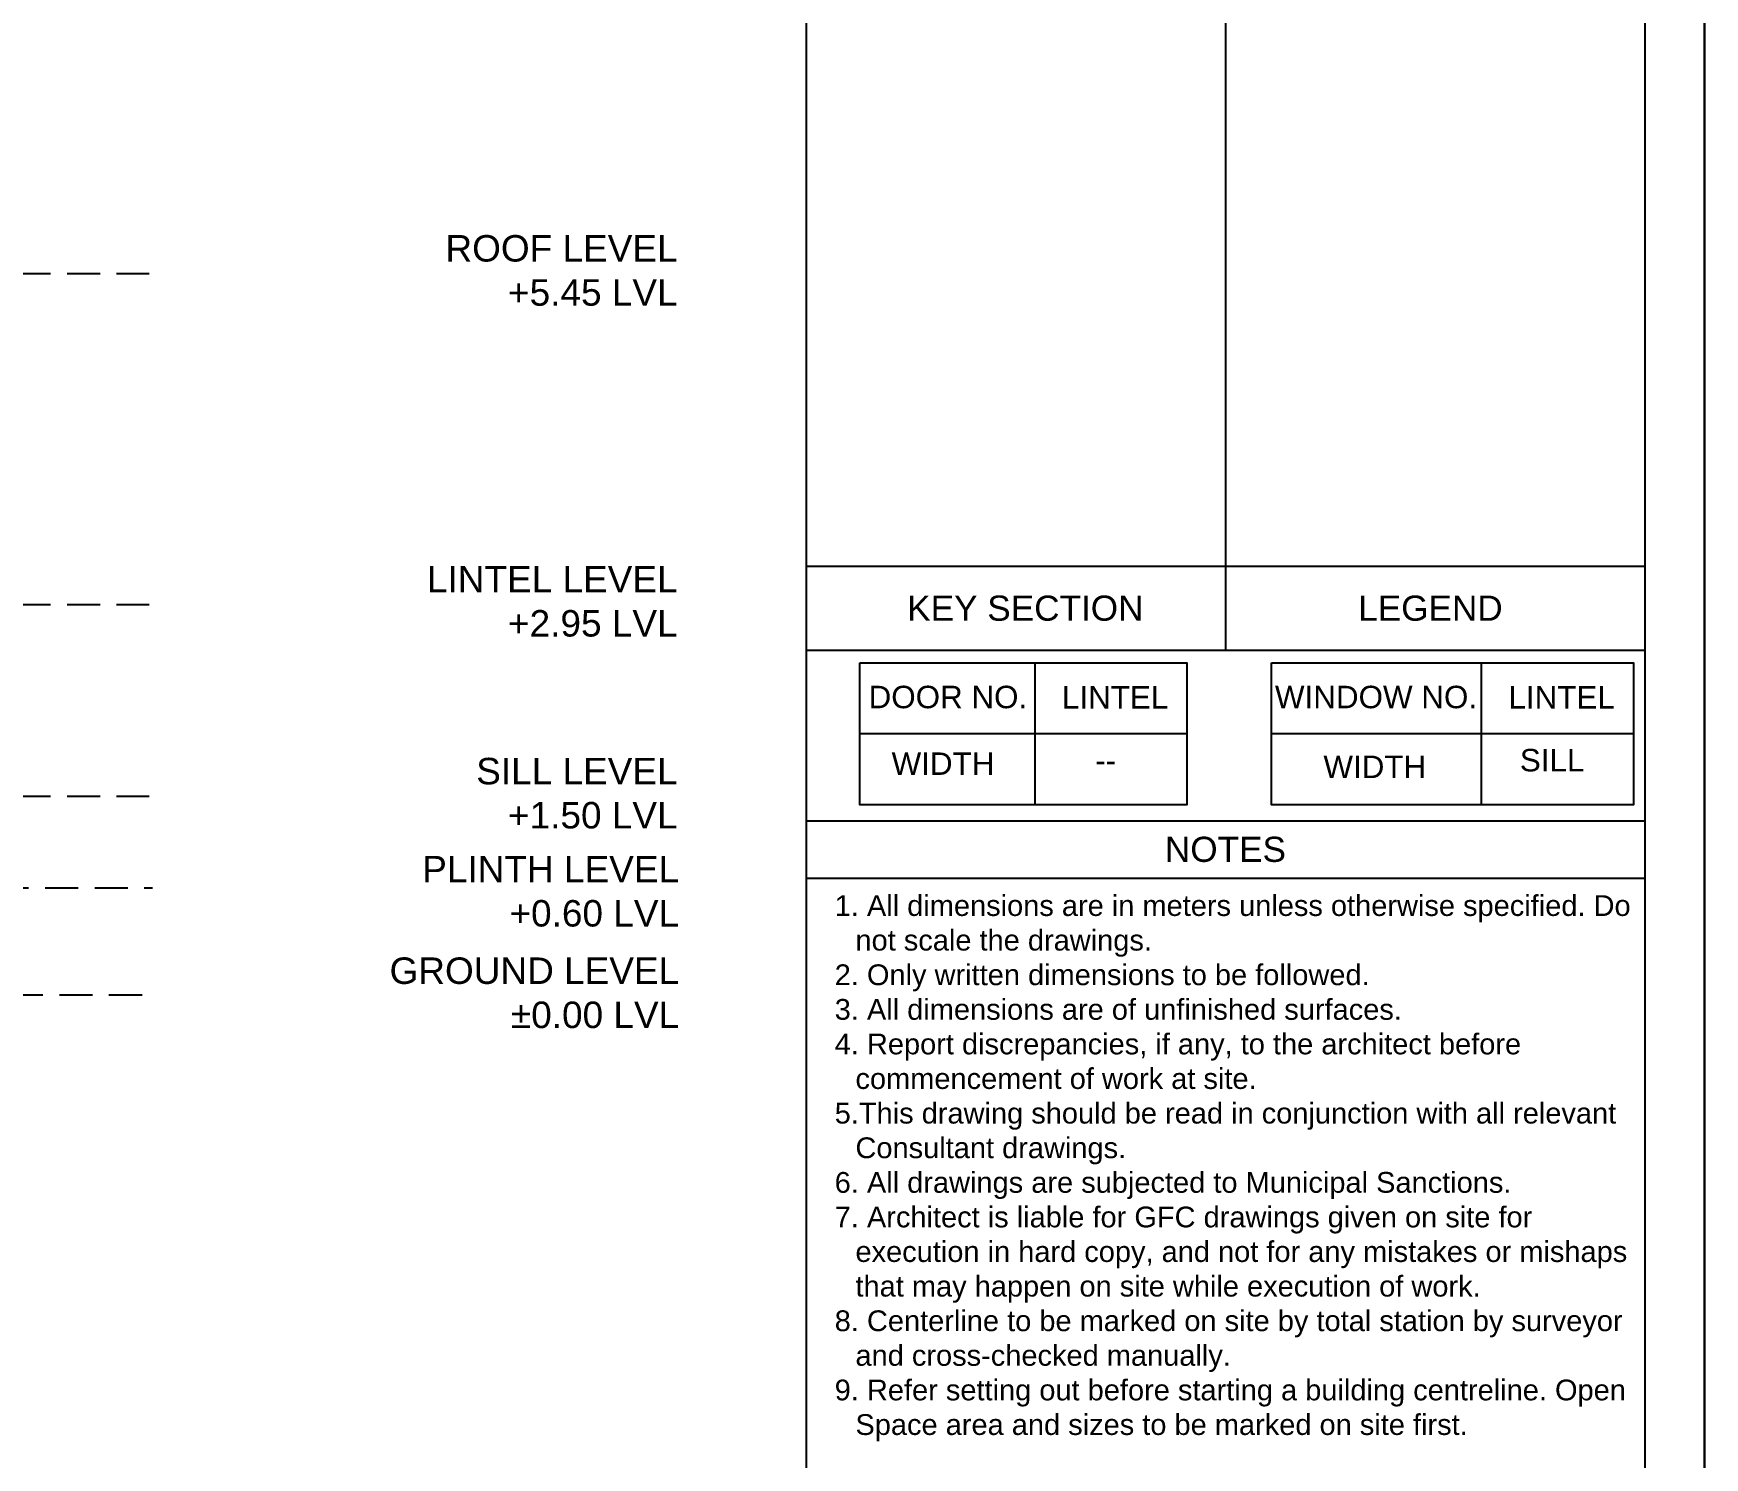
# Model space of a CAD drawing. Header units: metres. Extents: x 494 to 1845, y -666 to 1061.
# Drawn here: x 1747.3 to 1759.93, y 256.95 to 267.71 of the extents above; entities that cross this region are included whole.
import ezdxf
from ezdxf.enums import TextEntityAlignment as Align

# ---------------------------------------------------------------- set-up
doc = ezdxf.new("R2010")
doc.units = ezdxf.units.M
doc.header["$MEASUREMENT"] = 0
doc.linetypes.add('1', pattern=[0])
doc.linetypes.add('HIDDEN', pattern=[0.375, 0.25, -0.125])
doc.layers.add('SHEET', color=7, linetype='Continuous')
doc.layers.add('VDA-TEXT', color=250, linetype='1')
doc.layers.add('VDA-DW TAGS', color=4, linetype='Continuous', lineweight=9)
doc.layers.add('VDA-WALL', color=250, linetype='Continuous', lineweight=25)
doc.styles.add('arial', font='arial.ttf', dxfattribs={"height": 0.3})
doc.styles.add('NAME PLATE', font='arial.ttf')
doc.styles.add('PDF Century Gothic Bold', font='GOTHICB.TTF')

# ---------------------------------------------------------------- blocks, each defined once
blk = doc.blocks.new('DO TAG')
at = {"layer": 'VDA-DW TAGS', "lineweight": -3}
for p, q in [((9684.0637, 3369.8607), (9684.0637, 3369.1277)), ((9684.8493, 3369.4942), (9683.1597, 3369.4942))]:
    blk.add_line(p, q, dxfattribs=at)
blk.add_lwpolyline([(9683.1597, 3369.8607), (9684.8493, 3369.8607), (9684.8493, 3369.1277), (9683.1597, 3369.1277)], close=True, dxfattribs=at)
at = {"layer": 'VDA-DW TAGS', "char_height": 0.11598, "width": 1.151868, "attachment_point": 8, "style": 'arial'}
for s, insert in [('DOOR NO.', (9683.6152, 3369.6242)), ('LINTEL', (9684.4786, 3369.6242)), ('WIDTH', (9683.5898, 3369.2817)), ('--', (9684.4294, 3369.2981))]:
    blk.add_mtext(s, dxfattribs=dict(at, insert=insert))
blk = doc.blocks.new('WIN TAG')
at = {"layer": 'VDA-DW TAGS', "lineweight": -3}
for p, q in [((9686.3723, 3369.8607), (9686.3723, 3369.1277)), ((9687.158, 3369.4942), (9685.2881, 3369.4942))]:
    blk.add_line(p, q, dxfattribs=at)
blk.add_lwpolyline([(9685.2881, 3369.8607), (9687.158, 3369.8607), (9687.158, 3369.1277), (9685.2881, 3369.1277)], close=True, dxfattribs=at)
at = {"layer": 'VDA-DW TAGS', "char_height": 0.11598, "width": 1.151868, "attachment_point": 8, "style": 'arial'}
for s, insert in [('WINDOW NO.', (9685.8286, 3369.6242)), ('LINTEL', (9686.7873, 3369.6242)), ('WIDTH', (9685.8223, 3369.2654)), ('SILL', (9686.7381, 3369.2981))]:
    blk.add_mtext(s, dxfattribs=dict(at, insert=insert))
blk = doc.blocks.new('DAFASDFDFA')
at = {"layer": 'SHEET'}
for p, q in [((-5.25, 57.9), (-5.25, 0.5)), ((-1.75, 30.18), (-1.75, 20.474)), ((-5.25, 21.174), (1.75, 21.174)), ((-5.25, 20.474), (1.75, 20.474)), ((-5.25, 19.05), (1.75, 19.05)), ((-5.25, 18.569), (1.75, 18.569))]:
    blk.add_line(p, q, dxfattribs=at)
for points in [[(2.25, 58.4), (2.25, 0), (-102.633, 0), (-102.633, 58.4)], [(1.75, 57.9), (1.75, 0.5), (-102.133, 0.5), (-102.133, 57.9)]]:
    blk.add_lwpolyline(points, close=True, dxfattribs=at)
at = {"layer": 'VDA-DW TAGS', "xscale": 1.616497746079552, "yscale": 1.616497746079552, "zscale": 1.616497746079552}
for name, p in [('DO TAG', (-15657.609, -5427.004)), ('WIN TAG', (-15657.613, -5427.004))]:
    blk.add_blockref(name, p, dxfattribs=at)
at = {"layer": 'SHEET', "style": 'NAME PLATE'}
for s, p in [('KEY SECTION                      LEGEND', (-1.921, 20.824)), ('NOTES', (-1.75, 18.811))]:
    blk.add_text(s, height=0.21, dxfattribs=at).set_placement(p, align=Align.MIDDLE_CENTER)
at = {"layer": 'SHEET', "insert": (-5.012, 18.428), "char_height": 0.17325, "width": 6.7375, "attachment_point": 1, "style": 'NAME PLATE'}
blk.add_mtext('\\pi-0.17325,l0.17325;1. All dimensions are in meters unless otherwise specified. Do not scale the drawings. \\P\\pi0,l0;2. Only written dimensions to be followed.\\P\\pi0,l0;3. All dimensions are of unfinished surfaces. \\P\\pi-0.17325,l0.17325;4. Report discrepancies, if any, to the architect before commencement of work at site.\\P\\pi-0.17325,l0.17325;5.This drawing should be read in conjunction with all relevant  Consultant drawings.\\P\\pi-0.17325,l0.17325;6. All drawings are subjected to Municipal Sanctions.\\P\\pi-0.17325,l0.17325;7. Architect is liable for GFC drawings given on site for execution in hard copy, and not for any mistakes or mishaps that may happen on site while execution of work.\\P\\pi-0.17325,l0.17325;8. Centerline to be marked on site by total station by surveyor and cross-checked manually.\\P\\pi-0.17325,l0.17325;9. Refer setting out before starting a building centreline. Open Space area and sizes to be marked on site first. ', dxfattribs=at)
blk = doc.blocks.new('3RY')
at = {"color": 254, "linetype": 'HIDDEN', "elevation": 0}
for points in [[(1655.255, 535.949), (1658.354, 535.949), (1658.947, 535.949), (1662.943, 535.949)], [(1654.805, 533.449), (1658.354, 533.449), (1658.947, 533.449), (1662.943, 533.449)], [(1654.805, 531.999), (1658.354, 531.999), (1658.947, 531.999), (1662.943, 531.999)], [(1654.805, 530.499), (1659.796, 530.499), (1660.389, 530.499), (1662.943, 530.499)]]:
    blk.add_lwpolyline(points, dxfattribs=at)
at = {"color": 254, "linetype": 'HIDDEN'}
blk.add_lwpolyline([(1654.805, 531.099), (1657.813, 531.099), (1658.406, 531.308), (1662.968, 531.308)], dxfattribs=at)
at = {"layer": 'VDA-TEXT', "char_height": 0.2, "width": 6.39645, "attachment_point": 9, "style": 'PDF Century Gothic Bold'}
for s, insert in [('{\\fArial|b0|i0|c0|p34;ROOF LEVEL}\\P{\\fArial|b0|i0|c0|p34;+5.45 LVL}', (1666.936, 535.703, 0)), ('{\\fArial|b0|i0|c0|p34;LINTEL LEVEL}\\P{\\fArial|b0|i0|c0|p34;+2.95 LVL}', (1666.936, 533.203, 0)), ('{\\fArial|b0|i0|c0|p34;SILL LEVEL}\\P{\\fArial|b0|i0|c0|p34;+1.50 LVL}', (1666.936, 531.753, 0)), ('{\\fArial|b0|i0|c0|p34;PLINTH LEVEL}\\P{\\fArial|b0|i0|c0|p34;+0.60 LVL}', (1666.947, 531.012)), ('{\\fArial|b0|i0|c0|p34;GROUND LEVEL}\\P{\\fArial|b0|i0|c0|p34;±0.00 LVL}', (1666.948, 530.245, 0))]:
    blk.add_mtext(s, dxfattribs=dict(at, insert=insert))

msp = doc.modelspace()

# ---------------------------------------------------------------- linework, layer by layer
at = {"layer": 'VDA-WALL'}
msp.add_lwpolyline([(1664.9913, 244.5134), (1759.9319, 244.5134), (1759.9319, 297.3774), (1664.9913, 297.3774)], close=True, dxfattribs=at)

# ---------------------------------------------------------------- block references
at = {"layer": 'VDA-TEXT', "linetype": 'HIDDEN', "lineweight": 18}
msp.add_blockref('3RY', (85.2352, -270.0571), dxfattribs=at)
at = {"layer": 'VDA-WALL', "xscale": 0.9052046613064094, "yscale": 0.9052046613064094, "zscale": 0.9052046613064094}
msp.add_blockref('DAFASDFDFA', (1757.8952, 244.5134), dxfattribs=at)

doc.saveas('drawing.dxf')
